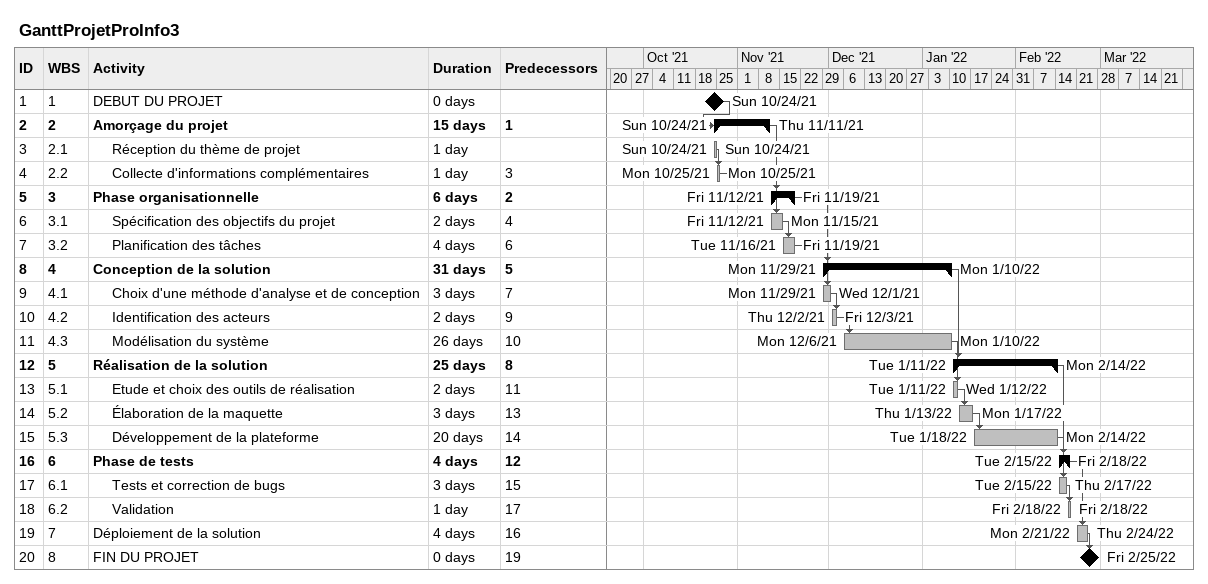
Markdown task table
GanttProjetProInfo3

| ID | WBS | Task | Duration | Start | Finish | Predecessors |
|---|---|---|---|---|---|---|
| 1 | 1 | DEBUT DU PROJET | 0d | 2021-10-24 | 2021-10-24 |  |
| 2 | 2 | **Amorçage du projet** | 15d | 2021-10-24 | 2021-11-11 | 1 |
| 3 | 2.1 | Réception du thème de projet | 1d | 2021-10-24 | 2021-10-24 |  |
| 4 | 2.2 | Collecte d'informations complémentaires | 1d | 2021-10-25 | 2021-10-25 | 3 |
| 5 | 3 | **Phase organisationnelle** | 6d | 2021-11-12 | 2021-11-19 | 2 |
| 6 | 3.1 | Spécification des objectifs du projet | 2d | 2021-11-12 | 2021-11-15 | 4 |
| 7 | 3.2 | Planification des tâches | 4d | 2021-11-16 | 2021-11-19 | 6 |
| 8 | 4 | **Conception de la solution** | 31d | 2021-11-29 | 2022-01-10 | 5 |
| 9 | 4.1 | Choix d'une méthode d'analyse et de conception | 3d | 2021-11-29 | 2021-12-01 | 7 |
| 10 | 4.2 | Identification des acteurs | 2d | 2021-12-02 | 2021-12-03 | 9 |
| 11 | 4.3 | Modélisation du système | 26d | 2021-12-06 | 2022-01-10 | 10 |
| 12 | 5 | **Réalisation de la solution** | 25d | 2022-01-11 | 2022-02-14 | 8 |
| 13 | 5.1 | Etude et choix des outils de réalisation | 2d | 2022-01-11 | 2022-01-12 | 11 |
| 14 | 5.2 | Élaboration de la maquette | 3d | 2022-01-13 | 2022-01-17 | 13 |
| 15 | 5.3 | Développement de la plateforme | 20d | 2022-01-18 | 2022-02-14 | 14 |
| 16 | 6 | **Phase de tests** | 4d | 2022-02-15 | 2022-02-18 | 12 |
| 17 | 6.1 | Tests et correction de bugs | 3d | 2022-02-15 | 2022-02-17 | 15 |
| 18 | 6.2 | Validation | 1d | 2022-02-18 | 2022-02-18 | 17 |
| 19 | 7 | Déploiement de la solution | 4d | 2022-02-21 | 2022-02-24 | 16 |
| 20 | 8 | FIN DU PROJET | 0d | 2022-02-25 | 2022-02-25 | 19 |
